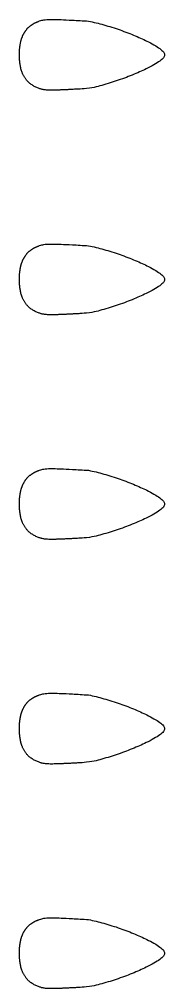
# Model space of a CAD drawing. Header units: inches. Extents: x 0.969 to 1.034, y -0.016 to 0.416.
import ezdxf

# ---------------------------------------------------------------- set-up
doc = ezdxf.new("R2010")
doc.units = ezdxf.units.IN
doc.header["$MEASUREMENT"] = 0

# ---------------------------------------------------------------- blocks, each defined once
blk = doc.blocks.new('antennal_lobe_flat_100pct_v04')
blk.add_open_spline([(0, 0.015), (-0.0175, 0.01608), (-0.02011, 0.01575), (-0.02675, 0.01393), (-0.0305, 0.007), (-0.0309, 0), (-0.0305, -0.007), (-0.02675, -0.01391), (-0.02011, -0.01575), (-0.0175, -0.01606), (0, -0.015), (0.01079, -0.01289), (0.02457, -0.00771), (0.0345, -0.00242), (0.03375, 0), (0.0345, 0.00242), (0.02457, 0.00771), (0.01079, 0.01289), (0, 0.015)], degree=4, knots=[0, 0, 0, 0, 0, 1, 2, 3, 4, 5, 6, 7, 7, 7, 7, 8, 8, 8, 8, 9, 9, 9, 9, 9])
blk = doc.blocks.new('*U12')
blk.add_blockref('antennal_lobe_flat_100pct_v04', (-0.0018, -0.00001))
blk = doc.blocks.new('*U13')
at = {"color": 0, "linetype": 'ByBlock', "lineweight": -2, "transparency": 16777216}
for p in [(0, 0.4), (0, 0.3), (0, 0.2), (0, 0.1), (0, 0)]:
    blk.add_blockref('*U12', p, dxfattribs=at)

msp = doc.modelspace()

# ---------------------------------------------------------------- block references
msp.add_blockref('*U13', (1.0018, 0.00001))

doc.saveas('drawing.dxf')
